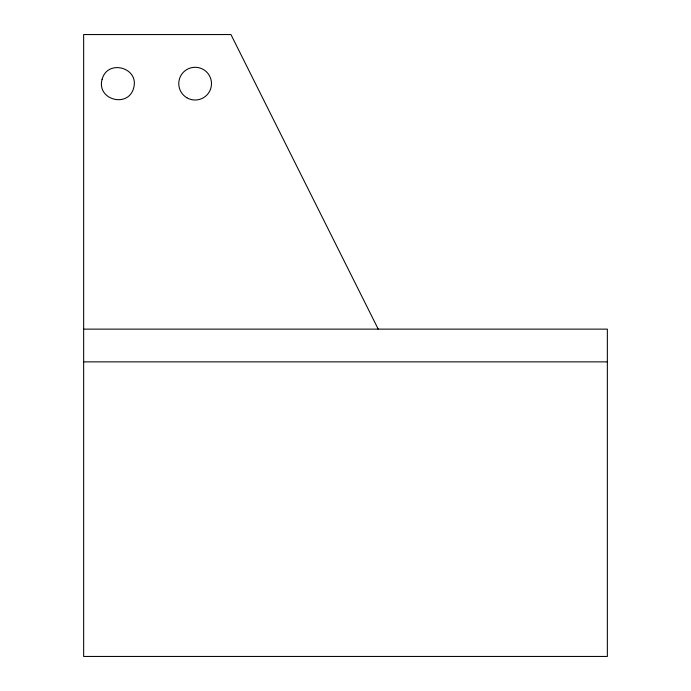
<?xml version="1.0" encoding="UTF-8"?>
<svg xmlns="http://www.w3.org/2000/svg" width="691" height="691" viewBox="0 0 691 691"><rect width="100%" height="100%" fill="white"/><g stroke="black" fill="none" stroke-linecap="round" stroke-linejoin="round"><path stroke-width="1.04" d="M83.646 329.132L607.354 329.132L607.354 656.45L83.646 656.45L83.646 34.55L230.941 34.55L378.227 329.132M83.646 361.868L607.354 361.868M102.078 79.413C96.369 99.884 128.405 108.461 133.691 87.887C139.401 67.416 107.373 58.83 102.078 79.413M186.95 97.82A16.368 16.368 0 0 0 211.498 83.646A16.368 16.368 0 0 0 186.95 69.471A16.368 16.368 0 0 0 186.95 97.82"/></g></svg>
